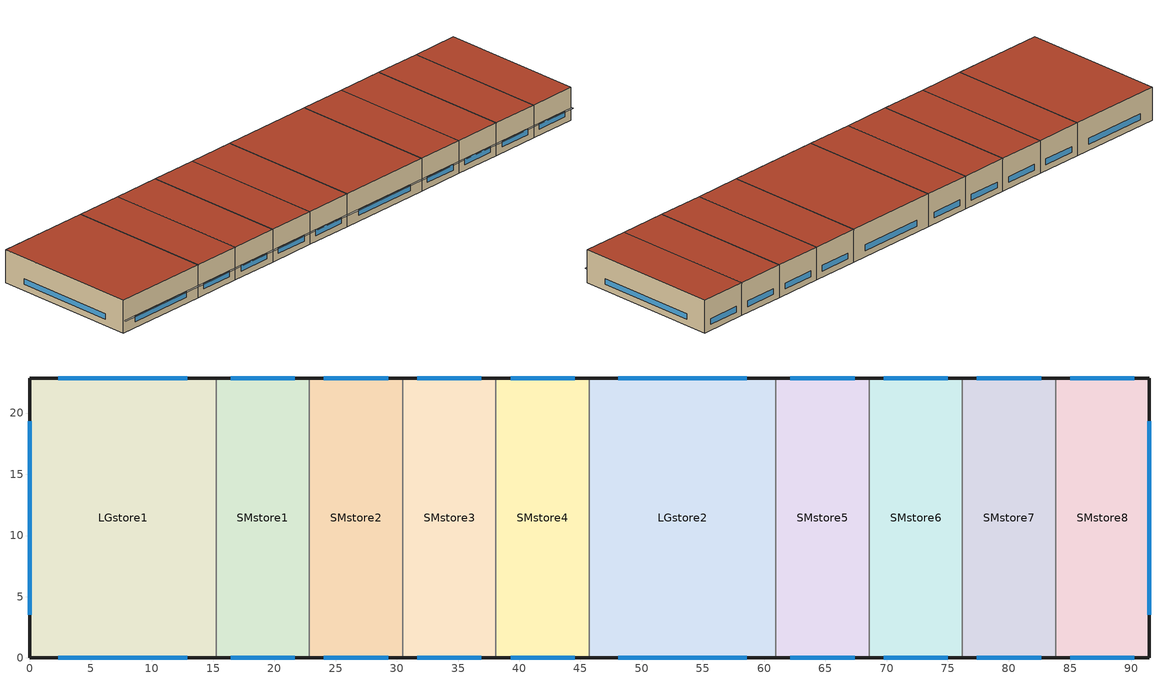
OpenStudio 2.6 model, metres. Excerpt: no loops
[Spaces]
SMstore2
 floor ground: 30.48,22.86 30.48,0 22.86,0 22.86,22.86 z0
 wall outside (BTAP-Ext-Wall-Mass:U-0.21-:{ "cond"=>0.06}): 22.86,0 30.48,0 / 30.48,22.86 22.86,22.86 z0:5.18
 wall to SMstore3: 30.48,0 30.48,22.86 z0:5.18
 wall to SMstore1: 22.86,22.86 22.86,0 z0:5.18
 window (BTAP-Ext-DaylightDiffuser:U=0.190 SHGC=0.600-:{ "cond"=>0.7}): 24.05,0 29.29,0 / 29.29,22.86 24.05,22.86 z0.96:1.87
 roof outside (BTAP-Ext-Roof-Metal:U-0.138-:{ "cond"=>0.057}): 30.48,0 30.48,22.86 22.86,22.86 22.86,0 z5.18
SMstore7
 floor ground: 83.82,22.86 83.82,0 76.2,0 76.2,22.86 z0
 wall outside (BTAP-Ext-Wall-Mass:U-0.21-:{ "cond"=>0.06}): 76.2,0 83.82,0 / 83.82,22.86 76.2,22.86 z0:5.18
 wall to SMstore6: 76.2,22.86 76.2,0 z0:5.18
 wall to SMstore8: 83.82,0 83.82,22.86 z0:5.18
 window (BTAP-Ext-DaylightDiffuser:U=0.190 SHGC=0.600-:{ "cond"=>0.7}): 77.39,0 82.63,0 / 82.63,22.86 77.39,22.86 z0.96:1.87
 roof outside (BTAP-Ext-Roof-Metal:U-0.138-:{ "cond"=>0.057}): 83.82,0 83.82,22.86 76.2,22.86 76.2,0 z5.18
SMstore3
 floor ground: 38.1,22.86 38.1,0 30.48,0 30.48,22.86 z0
 wall outside (BTAP-Ext-Wall-Mass:U-0.21-:{ "cond"=>0.06}): 30.48,0 38.1,0 / 38.1,22.86 30.48,22.86 z0:5.18
 wall to SMstore4: 38.1,0 38.1,22.86 z0:5.18
 window (BTAP-Ext-DaylightDiffuser:U=0.190 SHGC=0.600-:{ "cond"=>0.7}): 31.67,0 36.91,0 / 36.91,22.86 31.67,22.86 z0.96:1.87
 roof outside (BTAP-Ext-Roof-Metal:U-0.138-:{ "cond"=>0.057}): 38.1,0 38.1,22.86 30.48,22.86 30.48,0 z5.18
SMstore1
 floor ground: 22.86,22.86 22.86,0 15.24,0 15.24,22.86 z0
 wall outside (BTAP-Ext-Wall-Mass:U-0.21-:{ "cond"=>0.06}): 15.24,0 22.86,0 / 22.86,22.86 15.24,22.86 z0:5.18
 wall to LGstore1: 15.24,22.86 15.24,0 z0:5.18
 window (BTAP-Ext-DaylightDiffuser:U=0.190 SHGC=0.600-:{ "cond"=>0.7}): 16.43,0 21.67,0 / 21.67,22.86 16.43,22.86 z0.96:1.87
 roof outside (BTAP-Ext-Roof-Metal:U-0.138-:{ "cond"=>0.057}): 22.86,0 22.86,22.86 15.24,22.86 15.24,0 z5.18
LGstore2
 floor ground: 60.96,22.86 60.96,0 45.72,0 45.72,22.86 z0
 wall outside (BTAP-Ext-Wall-Mass:U-0.21-:{ "cond"=>0.06}): 45.72,0 60.96,0 / 60.96,22.86 45.72,22.86 z0:5.18
 wall to SMstore5: 60.96,0 60.96,22.86 z0:5.18
 wall to SMstore4: 45.72,22.86 45.72,0 z0:5.18
 window (BTAP-Ext-DaylightDiffuser:U=0.190 SHGC=0.600-:{ "cond"=>0.7}): 48.08,0 58.6,0 / 58.6,22.86 48.08,22.86 z0.96:1.86
 roof outside (BTAP-Ext-Roof-Metal:U-0.138-:{ "cond"=>0.057}): 60.96,0 60.96,22.86 45.72,22.86 45.72,0 z5.18
SMstore8
 floor ground: 91.44,22.86 91.44,0 83.82,0 83.82,22.86 z0
 wall outside (BTAP-Ext-Wall-Mass:U-0.21-:{ "cond"=>0.06}): 83.82,0 91.44,0 91.44,22.86 83.82,22.86 z0:5.18
 window (BTAP-Ext-DaylightDiffuser:U=0.190 SHGC=0.600-:{ "cond"=>0.7}): 85.01,0 90.25,0 / 90.25,22.86 85.01,22.86 z0.96:1.87; 91.44,3.53 91.44,19.33 z0.96:1.86
 roof outside (BTAP-Ext-Roof-Metal:U-0.138-:{ "cond"=>0.057}): 91.44,0 91.44,22.86 83.82,22.86 83.82,0 z5.18
SMstore5
 floor ground: 68.58,22.86 68.58,0 60.96,0 60.96,22.86 z0
 wall outside (BTAP-Ext-Wall-Mass:U-0.21-:{ "cond"=>0.06}): 60.96,0 68.58,0 / 68.58,22.86 60.96,22.86 z0:5.18
 wall to SMstore6: 68.58,0 68.58,22.86 z0:5.18
 window (BTAP-Ext-DaylightDiffuser:U=0.190 SHGC=0.600-:{ "cond"=>0.7}): 62.15,0 67.39,0 / 67.39,22.86 62.15,22.86 z0.96:1.87
 roof outside (BTAP-Ext-Roof-Metal:U-0.138-:{ "cond"=>0.057}): 68.58,0 68.58,22.86 60.96,22.86 60.96,0 z5.18
SMstore4
 floor ground: 45.72,22.86 45.72,0 38.1,0 38.1,22.86 z0
 wall outside (BTAP-Ext-Wall-Mass:U-0.21-:{ "cond"=>0.06}): 38.1,0 45.72,0 / 45.72,22.86 38.1,22.86 z0:5.18
 window (BTAP-Ext-DaylightDiffuser:U=0.190 SHGC=0.600-:{ "cond"=>0.7}): 39.29,0 44.53,0 / 44.53,22.86 39.29,22.86 z0.96:1.87
 roof outside (BTAP-Ext-Roof-Metal:U-0.138-:{ "cond"=>0.057}): 45.72,0 45.72,22.86 38.1,22.86 38.1,0 z5.18
SMstore6
 floor ground: 76.2,22.86 76.2,0 68.58,0 68.58,22.86 z0
 wall outside (BTAP-Ext-Wall-Mass:U-0.21-:{ "cond"=>0.06}): 68.58,0 76.2,0 / 76.2,22.86 68.58,22.86 z0:5.18
 window (BTAP-Ext-DaylightDiffuser:U=0.190 SHGC=0.600-:{ "cond"=>0.7}): 69.77,0 75.01,0 / 75.01,22.86 69.77,22.86 z0.96:1.87
 roof outside (BTAP-Ext-Roof-Metal:U-0.138-:{ "cond"=>0.057}): 76.2,0 76.2,22.86 68.58,22.86 68.58,0 z5.18
LGstore1
 floor ground: 15.24,22.86 15.24,0 0,0 0,22.86 z0
 wall outside (BTAP-Ext-Wall-Mass:U-0.21-:{ "cond"=>0.06}): 15.24,22.86 0,22.86 0,0 15.24,0 z0:5.18
 window (BTAP-Ext-DaylightDiffuser:U=0.190 SHGC=0.600-:{ "cond"=>0.7}): 2.36,0 12.88,0 / 0,19.33 0,3.53 / 12.88,22.86 2.36,22.86 z0.96:1.86
 roof outside (BTAP-Ext-Roof-Metal:U-0.138-:{ "cond"=>0.057}): 15.24,0 15.24,22.86 0,22.86 0,0 z5.18
shading: 15.21,0 0.03,0 0.03,-0.45 15.21,-0.45 z2.06; 30.45,0 22.89,0 22.89,-0.46 30.45,-0.46 z2.07; 83.79,0 76.23,0 76.23,-0.46 83.79,-0.46 z2.07; 91.41,0 83.85,0 83.85,-0.46 91.41,-0.46 z2.07; 38.07,0 30.51,0 30.51,-0.46 38.07,-0.46 z2.07; 45.69,0 38.13,0 38.13,-0.46 45.69,-0.46 z2.07; 68.55,0 60.99,0 60.99,-0.46 68.55,-0.46 z2.07; 76.17,0 68.61,0 68.61,-0.46 76.17,-0.46 z2.07; 60.93,0 45.75,0 45.75,-0.45 60.93,-0.45 z2.06; 22.83,0 15.27,0 15.27,-0.46 22.83,-0.46 z2.07
[ClimateZones]
Climate Zone Institution Name 1=ASHRAE; Climate Zone Document Name 1=ANSI/ASHRAE Standard 169; Climate Zone Document Year 1=2006; Climate Zone Institution Name 2=CEC; Climate Zone Document Name 2=California Climate Zone Descriptions; Climate Zone Document Year 2=1995
[Building]
RetailStripmall-CAN_AB_Fort.McMurray.AP.716890_CWEC2016.epw created: 2019-08-08 02:59:16 +0000: Default Construction Set=BTAP-Mass at hdd = 6250.0; Standards Number of Stories=1; Standards Number of Above Ground Stories=1; Standards Building Type=NECB2017_RetailStripmall
[Site]
Fort McMurray AP_AB_CAN: Latitude {deg}=56.653; Longitude {deg}=-111.223; Time Zone {hr}=-7; Elevation {m}=369.1
[Site:WaterMainsTemperature]
Calculation Method=Correlation; Annual Average Outdoor Air Temperature {C}=1.875; Maximum Difference In Monthly Average Outdoor Air Temperatures {deltaC}=34.4
[Site:GroundTemperature:BuildingSurface]
19.527, 19.502, 19.536, 19.598, 20.002, 21.64, 22.225, 22.375, 21.449, 20.121, 19.802, 19.633
[SizingPeriod:DesignDay] Barometric Pressure {Pa}=96969; Sky Clearness=0; Rain Indicator=0; Snow Indicator=0; Day of Month=21; Daylight Saving Time Indicator=0; Humidity Indicating Type=Wetbulb; Dry-Bulb Temperature Range Modifier Type=DefaultMultipliers
Name | Maximum Dry-Bulb Temperature {C} | Daily Dry-Bulb Temperature Range {deltaC} | Humidity Indicating Conditions at Maximum Dry-Bulb | Wind Speed {m/s} | Wind Direction {deg} | Month | Day Type | Solar Model Indicator | ASHRAE Taub | ASHRAE Taud
Fort McMurray AP Ann Clg .4% Condns DB=>MWB | 28.9 | 12.4 | 17.8 | 3.7 | 250 | 7 | SummerDesignDay | ASHRAETau | 0.377 | 2.403
Fort McMurray AP Ann Htg 99.6% Condns DB | -36.2 | 0 | -36.2 | 1 | 90 | 1 | WinterDesignDay | ASHRAEClearSky
[Material:NoMass] Roughness=Smooth; Thermal Absorptance=0.9; Solar Absorptance=0.7
Name | Thermal Resistance {m2-K/W} | Visible Absorptance
Typical Carpet Pad | 0.21648 | 0.8
Typical Insulation 1 | 5.91238 | 0.7
Typical Insulation 2 | 4.49096 | 0.7
Typical Insulation 3 | 7.24636 | 0.7
Typical Carpet Pad 2 | 1.25503 | 0.8
Typical Carpet Pad 3 | 3.45515 | 0.8
Typical Insulation 4 | 0.526298 | 0.7
Typical Insulation 5 | 0.526316 | 0.7
Typical Insulation 6 R-93.1 | 16.3957 | 0.7
Typical Insulation 6 R-99.97 | 17.6056 | 0.7
[Material]
Name | Roughness | Thickness {m} | Conductivity {W/m-K} | Density {kg/m3} | Specific Heat {J/kg-K} | Thermal Absorptance | Solar Absorptance | Visible Absorptance
100mm Normalweight concrete floor | MediumSmooth | 0.1016 | 2.31 | 2322 | 832
G01 13mm gypsum board | Smooth | 0.0127 | 0.16 | 800 | 1090 | 0.9 | 0.7 | 0.5
G05 25mm wood | MediumSmooth | 0.0254 | 0.15 | 608 | 1630 | 0.9 | 0.5 | 0.5
4 in. Normalweight Concrete Floor | MediumRough | 0.1016 | 2.31 | 2322 | 832 | 0.9 | 0.7 | 0.7
1IN Stucco; 1IN Stucco 1 | Smooth | 0.0253 | 0.6918 | 1858 | 837 | 0.9 | 0.7 | 0.92
8IN CONCRETE HW RefBldg; 8IN CONCRETE HW RefBldg 1 | Rough | 0.2032 | 1.311 | 2240 | 836.8 | 0.9 | 0.7 | 0.7
1/2IN Gypsum; 1/2IN Gypsum 1 | Smooth | 0.0127 | 0.16 | 784.9 | 830 | 0.9 | 0.4 | 0.4
Metal Roof Surface; F08 Metal surface; Metal Roof Surface 1 | Smooth | 0.0008 | 45.28 | 7824 | 500 | 0.9 | 0.7 | 0.7
6 in. Normalweight Concrete Floor | MediumRough | 0.1524 | 2.31 | 2322 | 832 | 0.9 | 0.7 | 0.7
[Construction]
BTAP-Int-Floor: 100mm Normalweight concrete floor, Typical Carpet Pad
BTAP-Int-Wall: G01 13mm gypsum board, G01 13mm gypsum board
BTAP-Int-Ceiling: Typical Carpet Pad, 100mm Normalweight concrete floor
BTAP-Ext-DaylightDiffuser: SimpleGlazing
BTAP-Int-Door: G05 25mm wood
BTAP-Ext-Floor-Mass:U-0.162: Typical Insulation 1, 4 in. Normalweight Concrete Floor, Typical Carpet Pad
BTAP-Ext-Wall-Mass:U-0.21: 1IN Stucco, 8IN CONCRETE HW RefBldg, Typical Insulation 2, 1/2IN Gypsum
BTAP-Ext-Roof-Metal:U-0.138: Metal Roof Surface, Typical Insulation 3
BTAP-Grnd-Floor-Mass:U-0.757: 6 in. Normalweight Concrete Floor, Typical Carpet Pad 2
BTAP-Grnd-Roof-Mass:U-0.284: 6 in. Normalweight Concrete Floor, Typical Carpet Pad 3
BTAP-Ext-Door:U-1.9000000000000001: F08 Metal surface, Typical Insulation 4
BTAP-Ext-OverHeadDoor:U-1.9000000000000001: Typical Insulation 5
BTAP-Ext-DaylightDiffuser:U=0.190 SHGC=0.600: SimpleGlazing:U=0.190 SHGC=0.600
BTAP-Ext-Wall-Mass:U-0.21-:{ "cond"=>0.06}: 1IN Stucco 1, 8IN CONCRETE HW RefBldg 1, Typical Insulation 6 R-93.1, 1/2IN Gypsum 1
BTAP-Ext-Roof-Metal:U-0.138-:{ "cond"=>0.057}: Metal Roof Surface 1, Typical Insulation 6 R-99.97
BTAP-Ext-DaylightDiffuser:U=0.190 SHGC=0.600-:{ "cond"=>0.7}: SimpleGlazing:U=0.190 SHGC=0.600 1 U-0.12
[DefaultConstructionSet]
BTAP-Mass at hdd = 6250.0: Default Exterior Surface Constructions=BTAP-Mass at hdd = 6250.0; Default Interior Surface Constructions=Default Surface Constructions 2; Default Ground Contact Surface Constructions=BTAP-Mass at hdd = 6250.0 1; Default Exterior SubSurface Constructions=BTAP-Mass at hdd = 6250.0; Default Interior SubSurface Constructions=Default Sub Surface Constructions 2; Interior Partition Construction=BTAP-Int-Door
[DefaultSurfaceConstructions]
Name | Floor Construction | Wall Construction | Roof Ceiling Construction
Default Surface Constructions 2 | BTAP-Int-Floor | BTAP-Int-Wall | BTAP-Int-Ceiling
BTAP-Mass at hdd = 6250.0 | BTAP-Ext-Floor-Mass:U-0.162 | BTAP-Ext-Wall-Mass:U-0.21 | BTAP-Ext-Roof-Metal:U-0.138
BTAP-Mass at hdd = 6250.0 1 | BTAP-Grnd-Floor-Mass:U-0.757 | BTAP-Grnd-Roof-Mass:U-0.284 | BTAP-Grnd-Roof-Mass:U-0.284
[DefaultSubSurfaceConstructions]
Name | Fixed Window Construction | Operable Window Construction | Door Construction | Glass Door Construction | Overhead Door Construction | Skylight Construction | Tubular Daylight Dome Construction | Tubular Daylight Diffuser Construction
Default Sub Surface Constructions 2 | BTAP-Ext-DaylightDiffuser | BTAP-Ext-DaylightDiffuser | BTAP-Int-Door
BTAP-Mass at hdd = 6250.0 | BTAP-Ext-DaylightDiffuser:U=0.190 SHGC=0.600 | BTAP-Ext-DaylightDiffuser:U=0.190 SHGC=0.600 | BTAP-Ext-Door:U-1.9000000000000001 | BTAP-Ext-DaylightDiffuser:U=0.190 SHGC=0.600 | BTAP-Ext-OverHeadDoor:U-1.9000000000000001 | BTAP-Ext-DaylightDiffuser:U=0.190 SHGC=0.600 | BTAP-Ext-DaylightDiffuser:U=0.190 SHGC=0.600 | BTAP-Ext-DaylightDiffuser:U=0.190 SHGC=0.600
[WindowMaterial:SimpleGlazingSystem] Solar Heat Gain Coefficient=0.6; Visible Transmittance=0.21
Name | U-Factor {W/m2-K}
SimpleGlazing | 2.2
SimpleGlazing:U=0.190 SHGC=0.600 | 1.9
SimpleGlazing:U=0.190 SHGC=0.600 1 U-0.12 | 0.7
[Space] Space Type=Space Function Sales area; Building Story=Building Story 1; Part of Total Floor Area=Yes
Name | Thermal Zone
SMstore2; SMstore7; SMstore3; SMstore1; LGstore2; SMstore5; SMstore4; SMstore6 | ALL_ST=Sales area_FL=Building Story 1_SCH=C
LGstore1 | ALL_ST=Sales area_FL=Building Story 1_SCH=C 2
SMstore8 | ALL_ST=Sales area_FL=Building Story 1_SCH=C 1
[BuildingStory]
Building Story 1: Nominal Z Coordinate {m}=0
[SpaceType]
Space Function Sales area: Default Schedule Set=Space Function Sales area Schedule Set; Design Specification Outdoor Air Object=Space Function Sales area Ventilation; Standards Building Type=Space Function; Standards Space Type=Sales area
[People:Definition]
Space Function Sales area People Definition: Number of People Calculation Method=People/Area; People per Space Floor Area {person/m2}=0.0333454; Fraction Radiant=0.3
[People]
Space Function Sales area People: People Definition=Space Function Sales area People Definition; Space or SpaceType=Space Function Sales area; Work Efficiency Schedule=Work Efficiency Schedule; Clothing Insulation Schedule=Clothing Schedule; Air Velocity Schedule=Air Velocity Schedule; Multiplier=1
[Lights:Definition]
Space Function Sales area Lights Definition-new - 85.0 percent reduction: Design Level Calculation Method=Watts/Area; Watts per Space Floor Area {W/m2}=1.695; Fraction Radiant=0.5; Fraction Visible=0.2
[Lights]
Space Function Sales area Lights 85.0 percent reduction: Lights Definition=Space Function Sales area Lights Definition-new - 85.0 percent reduction; Space or SpaceType=Space Function Sales area; Fraction Replaceable=1
[ElectricEquipment:Definition]
Space Function Sales area Elec Equip Definition - 50.0 percent reduction: Design Level Calculation Method=Watts/Area; Watts per Space Floor Area {W/m2}=1.25045; Fraction Radiant=0.5
[ElectricEquipment]
Space Function Sales area Elec Equip 50.0 percent reduction: Electric Equipment Definition=Space Function Sales area Elec Equip Definition - 50.0 percent reduction; Space or SpaceType=Space Function Sales area
[DesignSpecification:OutdoorAir]
Space Function Sales area Ventilation: Outdoor Air Method=Sum; Outdoor Air Flow per Person {m3/s-person}=0; Outdoor Air Flow per Floor Area {m3/s-m2}=0.0011684; Outdoor Air Flow Rate {m3/s}=0; Outdoor Air Flow Air Changes per Hour {1/hr}=0
[DefaultScheduleSet]
Space Function Sales area Schedule Set: Number of People Schedule=NECB-C-Occupancy; People Activity Level Schedule=NECB-Activity; Lighting Schedule=NECB-C-Occupancy-NECB-C-Lighting-0.0-0.0-0.67-Light Ruleset; Electric Equipment Schedule=NECB-C-Electric-Equipment; Infiltration Schedule=Always On
[ThermostatSetpoint:DualSetpoint] Heating Setpoint Temperature Schedule=NECB-C-Thermostat Setpoint-Heating; Cooling Setpoint Temperature Schedule=NECB-C-Thermostat Setpoint-Cooling
Space Function Sales area Thermostat 21; Space Function Sales area Thermostat 22; Space Function Sales area Thermostat 23
[SpaceInfiltration:DesignFlowRate] Schedule=Always On Discrete; Design Flow Rate Calculation Method=Flow/ExteriorArea; Flow per Exterior Surface Area {m3/s-m2}=3.4544e-05; Constant Term Coefficient=0; Temperature Term Coefficient=0; Velocity Term Coefficient=0.224; Velocity Squared Term Coefficient=0
Name | Space or SpaceType
LGstore1 Infiltration | LGstore1
LGstore2 Infiltration | LGstore2
SMstore1 Infiltration | SMstore1
SMstore2 Infiltration | SMstore2
SMstore3 Infiltration | SMstore3
SMstore4 Infiltration | SMstore4
SMstore5 Infiltration | SMstore5
SMstore6 Infiltration | SMstore6
SMstore7 Infiltration | SMstore7
SMstore8 Infiltration | SMstore8
[ThermalZone] Use Ideal Air Loads=No
Name | Thermostat
ALL_ST=Sales area_FL=Building Story 1_SCH=C | Space Function Sales area Thermostat 21
ALL_ST=Sales area_FL=Building Story 1_SCH=C 1 | Space Function Sales area Thermostat 22
ALL_ST=Sales area_FL=Building Story 1_SCH=C 2 | Space Function Sales area Thermostat 23
[HeatExchanger:AirToAir:SensibleAndLatent] Availability Schedule=Always On Discrete; Nominal Supply Air Flow Rate {m3/s}=autosize; Sensible Effectiveness at 100% Heating Air Flow=0.9; Latent Effectiveness at 100% Heating Air Flow=0.9; Sensible Effectiveness at 75% Heating Air Flow=0.9; Latent Effectiveness at 75% Heating Air Flow=0.9; Sensible Effectiveness at 100% Cooling Air Flow=0.9; Latent Effectiveness at 100% Cooling Air Flow=0.9; Sensible Effectiveness at 75% Cooling Air Flow=0.9; Latent Effectiveness at 75% Cooling Air Flow=0.9; Supply Air Outlet Temperature Control=Yes; Heat Exchanger Type=Rotary; Frost Control Type=ExhaustOnly; Threshold Temperature {C}=-23.3; Initial Defrost Time Fraction=0.167; Rate of Defrost Time Fraction Increase {1/K}=1.44; Economizer Lockout=Yes
Name | Nominal Electric Power {W}
Sys_3_PSZ ALL_ST=Sales area_FL=Building Story 1_SCH=C ERV | 1364.28
Sys_3_PSZ ALL_ST=Sales area_FL=Building Story 1_SCH=C 1 ERV | 196.031
Sys_3_PSZ ALL_ST=Sales area_FL=Building Story 1_SCH=C 2 ERV | 342.062
[SetpointManager:OutdoorAirPretreat] Minimum Setpoint Temperature {C}=-99; Maximum Setpoint Temperature {C}=99; Minimum Setpoint Humidity Ratio {kgWater/kgDryAir}=1e-05; Maximum Setpoint Humidity Ratio {kgWater/kgDryAir}=1
Setpoint Manager Outdoor Air Pretreat 1; Setpoint Manager Outdoor Air Pretreat 2; Setpoint Manager Outdoor Air Pretreat 3
[AvailabilityManager:NightCycle] Control Type=CycleOnAny; Thermostat Tolerance {deltaC}=1; Cycling Run Time {s}=3600
Availability Manager Night Cycle 1; Availability Manager Night Cycle 2; Availability Manager Night Cycle 3
[Schedule:Ruleset]
Clothing Schedule: Default Day Schedule=Clothing Schedule Default Winter Clothes
Air Velocity Schedule: Default Day Schedule=Air Velocity Schedule Default
Work Efficiency Schedule: Default Day Schedule=Work Efficiency Schedule Default
NECB-C-Occupancy: Default Day Schedule=NECB-C-Occupancy Default
NECB-Activity: Default Day Schedule=NECB-Activity Default; Summer Design Day Schedule=NECB-Activity Summer Design Day; Winter Design Day Schedule=NECB-Activity Winter Design Day
NECB-C-Occupancy-NECB-C-Lighting-0.0-0.0-0.67-Light Ruleset: Default Day Schedule=NECB-C-Occupancy-NECB-C-Lighting-0.0-0.0-0.67-Light Default
NECB-C-Electric-Equipment: Default Day Schedule=NECB-C-Electric-Equipment Default
Always On: Default Day Schedule=Always On Default
NECB-C-Thermostat Setpoint-Heating: Default Day Schedule=NECB-C-Thermostat Setpoint-Heating Default
NECB-C-Thermostat Setpoint-Cooling: Default Day Schedule=NECB-C-Thermostat Setpoint-Cooling Default
[Schedule:Day]
Clothing Schedule Default Winter Clothes; Always On Default: 24, 0, 1
Clothing Schedule Summer Clothes: 24, 0, 0.5
Air Velocity Schedule Default: 24, 0, 0.2
Work Efficiency Schedule Default: 24, 0, 0
NECB-C-Occupancy Default; NECB-C-Occupancy Default|Wkdy Day: 8, 0, 0, 9, 0, 0.1, 10, 0, 0.2, 12, 0, 0.5, 16, 0, 0.7, 17, 0, 0.8, 18, 0, 0.7, 19, 0, 0.5, 21, 0, 0.3, 24, 0, 0
NECB-C-Occupancy Sat Day: 8, 0, 0, 9, 0, 0.1, 10, 0, 0.2, 11, 0, 0.5, 12, 0, 0.6, 13, 0, 0.8, 16, 0, 0.9, 17, 0, 0.8, 18, 0, 0.7, 19, 0, 0.5, 21, 0, 0.2, 24, 0, 0
NECB-C-Occupancy Sun|Hol Day: 8, 0, 0, 9, 0, 0.1, 10, 0, 0.2, 11, 0, 0.5, 12, 0, 0.6, 13, 0, 0.8, 16, 0, 0.9, 17, 0, 0.8, 18, 0, 0.7, 19, 0, 0.5, 24, 0, 0
NECB-Activity Default; NECB-Activity Winter Design Day; NECB-Activity Summer Design Day: 24, 0, 130
NECB-C-Occupancy-NECB-C-Lighting-0.0-0.0-0.67-Light Default; NECB-C-Occupancy-NECB-C-Lighting-0.0-0.0-0.67-Default|Wkdy-Light Day; NECB-C-Occupancy-NECB-C-Lighting-0.0-0.0-0.67-Sat-Light Day; NECB-C-Electric-Equipment Default; NECB-C-Electric-Equipment Default|Wkdy Day; NECB-C-Electric-Equipment Sat Day: 8, 0, 0.05, 9, 0, 0.5, 19, 0, 0.9, 20, 0, 0.6, 21, 0, 0.5, 24, 0, 0.05
NECB-C-Occupancy-NECB-C-Lighting-0.0-0.0-0.67-Sun|Hol-Light Day; NECB-C-Electric-Equipment Sun|Hol Day: 8, 0, 0.05, 9, 0, 0.5, 19, 0, 0.9, 24, 0, 0.05
NECB-C-Thermostat Setpoint-Heating Default; NECB-C-Thermostat Setpoint-Heating Default|Wkdy Day; NECB-C-Thermostat Setpoint-Heating Sat Day: 7, 0, 18, 8, 0, 20, 21, 0, 22, 24, 0, 18
NECB-C-Thermostat Setpoint-Heating Sun|Hol Day: 9, 0, 18, 10, 0, 20, 19, 0, 22, 24, 0, 18
NECB-C-Thermostat Setpoint-Cooling Default; NECB-C-Thermostat Setpoint-Cooling Default|Wkdy Day; NECB-C-Thermostat Setpoint-Cooling Sat Day: 7, 0, 35, 21, 0, 24, 24, 0, 35
NECB-C-Thermostat Setpoint-Cooling Sun|Hol Day: 7, 0, 35, 19, 0, 24, 24, 0, 35
[Schedule:Rule] Date Specification Type=DateRange; Start Day=1
Name | Schedule Ruleset | Rule Order | Day Schedule | Start Month | End Month | End Day | Apply Monday | Apply Tuesday | Apply Wednesday | Apply Thursday | Apply Friday | Apply Saturday | Apply Sunday
Schedule Rule 1 | Clothing Schedule | 0 | Clothing Schedule Summer Clothes | 5 | 9 | 30
Schedule Rule 2 | NECB-C-Occupancy | 2 | NECB-C-Occupancy Default|Wkdy Day | 1 | 12 | 31 | Yes | Yes | Yes | Yes | Yes
Schedule Rule 3 | NECB-C-Occupancy | 1 | NECB-C-Occupancy Sat Day | 1 | 12 | 31 |  |  |  |  |  | Yes
Schedule Rule 4 | NECB-C-Occupancy | 0 | NECB-C-Occupancy Sun|Hol Day | 1 | 12 | 31 |  |  |  |  |  |  | Yes
Schedule Rule 5 | NECB-C-Occupancy-NECB-C-Lighting-0.0-0.0-0.67-Light Ruleset | 2 | NECB-C-Occupancy-NECB-C-Lighting-0.0-0.0-0.67-Default|Wkdy-Light Day | 1 | 12 | 31 | Yes | Yes | Yes | Yes | Yes
Schedule Rule 6 | NECB-C-Occupancy-NECB-C-Lighting-0.0-0.0-0.67-Light Ruleset | 1 | NECB-C-Occupancy-NECB-C-Lighting-0.0-0.0-0.67-Sat-Light Day | 1 | 12 | 31 |  |  |  |  |  | Yes
Schedule Rule 7 | NECB-C-Occupancy-NECB-C-Lighting-0.0-0.0-0.67-Light Ruleset | 0 | NECB-C-Occupancy-NECB-C-Lighting-0.0-0.0-0.67-Sun|Hol-Light Day | 1 | 12 | 31 |  |  |  |  |  |  | Yes
Schedule Rule 8 | NECB-C-Electric-Equipment | 2 | NECB-C-Electric-Equipment Default|Wkdy Day | 1 | 12 | 31 | Yes | Yes | Yes | Yes | Yes
Schedule Rule 9 | NECB-C-Electric-Equipment | 1 | NECB-C-Electric-Equipment Sat Day | 1 | 12 | 31 |  |  |  |  |  | Yes
Schedule Rule 10 | NECB-C-Electric-Equipment | 0 | NECB-C-Electric-Equipment Sun|Hol Day | 1 | 12 | 31 |  |  |  |  |  |  | Yes
Schedule Rule 11 | NECB-C-Thermostat Setpoint-Heating | 2 | NECB-C-Thermostat Setpoint-Heating Default|Wkdy Day | 1 | 12 | 31 | Yes | Yes | Yes | Yes | Yes
Schedule Rule 12 | NECB-C-Thermostat Setpoint-Heating | 1 | NECB-C-Thermostat Setpoint-Heating Sat Day | 1 | 12 | 31 |  |  |  |  |  | Yes
Schedule Rule 13 | NECB-C-Thermostat Setpoint-Heating | 0 | NECB-C-Thermostat Setpoint-Heating Sun|Hol Day | 1 | 12 | 31 |  |  |  |  |  |  | Yes
Schedule Rule 14 | NECB-C-Thermostat Setpoint-Cooling | 2 | NECB-C-Thermostat Setpoint-Cooling Default|Wkdy Day | 1 | 12 | 31 | Yes | Yes | Yes | Yes | Yes
Schedule Rule 15 | NECB-C-Thermostat Setpoint-Cooling | 1 | NECB-C-Thermostat Setpoint-Cooling Sat Day | 1 | 12 | 31 |  |  |  |  |  | Yes
Schedule Rule 16 | NECB-C-Thermostat Setpoint-Cooling | 0 | NECB-C-Thermostat Setpoint-Cooling Sun|Hol Day | 1 | 12 | 31 |  |  |  |  |  |  | Yes
[Schedule:Constant]
Always On Discrete: Value=1
